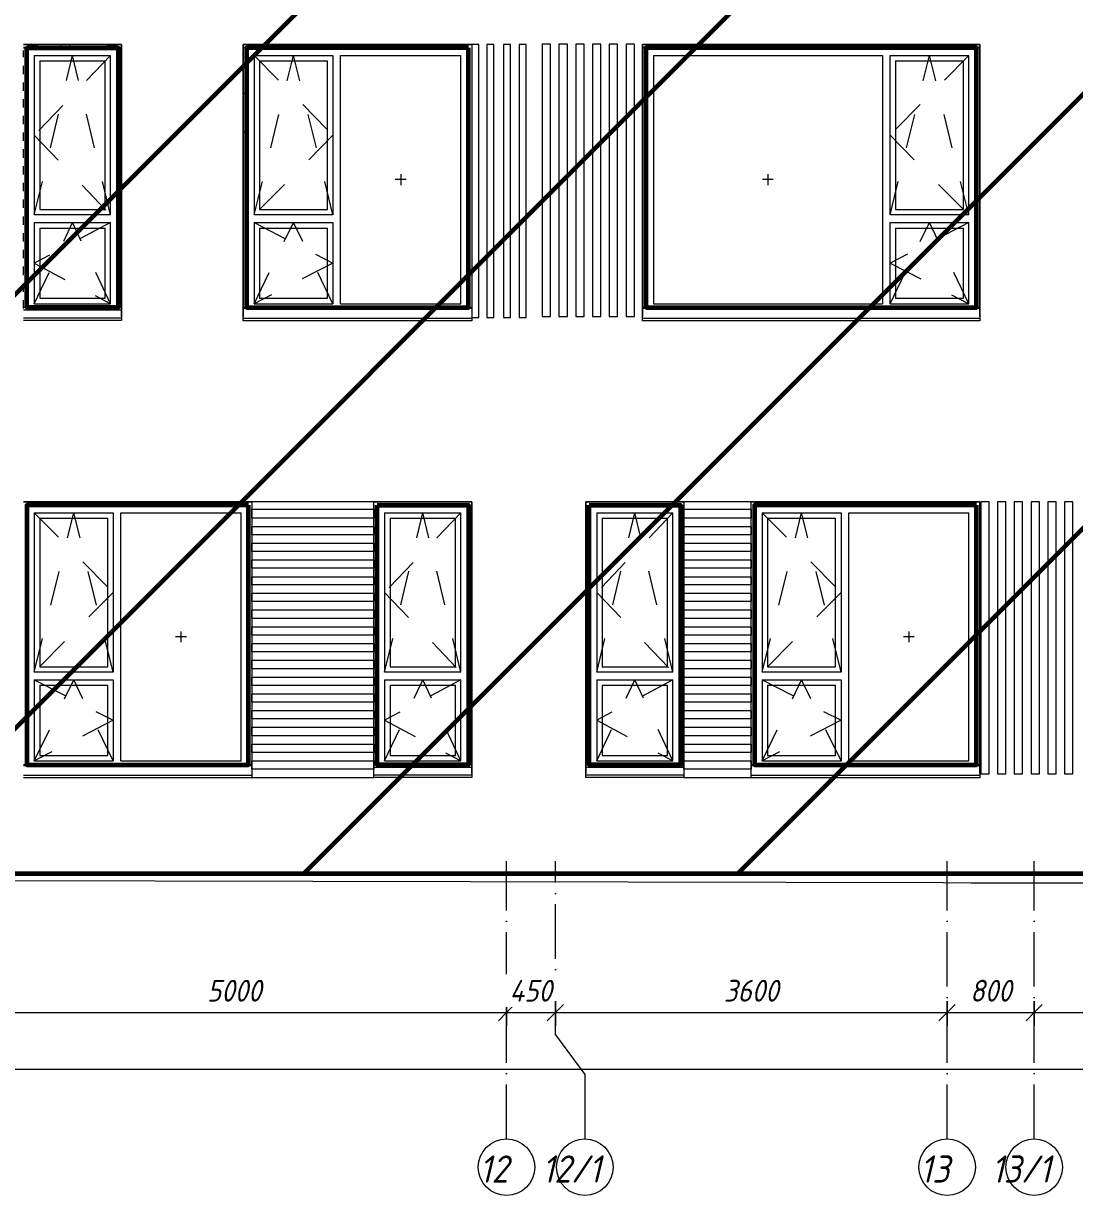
# Model space of a CAD drawing. Header units: millimetres. Extents: x 3914 to 443608, y -156176 to 78197.
# Drawn here: x 73064 to 82725, y -3074 to 7695 of the extents above; entities that cross this region are included whole.
import ezdxf

# ---------------------------------------------------------------- set-up
doc = ezdxf.new("R2010")
doc.units = ezdxf.units.MM
doc.linetypes.add('50_200_ШТРИХ_1Т_ш5_п1_п1_', pattern=[700, 500, -100, 0, -100])
doc.linetypes.add('Штрих', pattern=[635, 317.5, -317.5])
for name, color, linetype, lineweight in [('0) клиннинг', 90, 'Continuous', 60), ('1) Откосы', 102, 'Continuous', 60), ('A-ANNO-DIMS', 7, 'Continuous', 9), ('A-DETL-THIN', 7, 'Continuous', 9), ('A-GENM', 7, 'Continuous', 9), ('A-GLAZ-1', 7, 'Continuous', 5), ('A-GLAZ-2', 7, 'Штрих', 5), ('A-WALL', 7, 'Continuous', 5), ('I-WALL', 7, 'Continuous', 5), ('Оси', 7, 'Continuous', 9), ('Оси-1', 7, '50_200_ШТРИХ_1Т_ш5_п1_п1_', 9)]:
    doc.layers.add(name, color=color, linetype=linetype, lineweight=lineweight)
doc.styles.add('ISOCPEUR_I_2', font='isocpeui.ttf', dxfattribs={"width": 0.9, "height": 250})
doc.styles.add('ISOCPEUR_I_3', font='isocpeui.ttf', dxfattribs={"width": 0.9, "height": 200})

msp = doc.modelspace()

# ---------------------------------------------------------------- hatches: boundary and pattern name
at = {"layer": '0) клиннинг'}
h = msp.add_hatch(dxfattribs=at)
h.set_pattern_fill('ANSI31', color=256, scale=888)
h.paths.add_polyline_path([(164523.7, 13930), (38834, 13930), (38834, -116.1), (164523.7, -116.1)])

# ---------------------------------------------------------------- linework, layer by layer
msp.add_lwpolyline([(38834, -116.1), (164523.7, -116.1), (164523.7, 13930), (38834, 13930)], close=True, dxfattribs=at)
at = {"layer": '1) Откосы'}
for points in [[(73093.7, 7470), (73933.7, 7470), (73933.7, 5085), (73093.7, 5085)], [(77153.7, 7470), (75113.7, 7470), (75113.7, 5085), (77153.7, 5085)], [(78783.7, 5085), (81823.7, 5085), (81823.7, 7470), (78783.7, 7470)], [(75133.7, 3270), (73093.7, 3270), (73093.7, 885), (75133.7, 885)], [(76313.7, 3270), (77153.7, 3270), (77153.7, 885), (76313.7, 885)], [(78263.7, 3270), (79103.7, 3270), (79103.7, 885), (78263.7, 885)], [(81823.7, 3270), (79783.7, 3270), (79783.7, 885), (81823.7, 885)]]:
    msp.add_lwpolyline(points, close=True, dxfattribs=at)
at = {"layer": 'A-ANNO-DIMS'}
for p, q in [((77503.7, -1287), (77503.7, -1513.1)), ((77503.7, -1393.1), (77503.7, -1287)), ((77503.7, -1287), (77503.7, -1513.1)), ((77503.7, -1393.1), (77503.7, -1287)), ((77953.7, -1287), (77953.7, -1513.1)), ((77953.7, -1393.1), (77953.7, -1287)), ((81553.7, -1287), (81553.7, -1513.1)), ((81553.7, -1393.1), (81553.7, -1287)), ((81553.7, -1287), (81553.7, -1513.1)), ((81553.7, -1393.1), (81553.7, -1287)), ((82353.7, -1287), (82353.7, -1513.1)), ((82353.7, -1393.1), (82353.7, -1287)), ((82353.7, -1287), (82353.7, -1513.1)), ((82353.7, -1393.1), (82353.7, -1287)), ((72503.7, -1393.1), (77503.7, -1393.1)), ((77503.7, -1393.1), (77953.7, -1393.1)), ((81553.7, -1393.1), (82353.7, -1393.1)), ((82353.7, -1393.1), (86853.7, -1393.1)), ((39183.7, -1912.7), (164323.7, -1912.7))]:
    msp.add_line(p, q, dxfattribs=at)
at = {"layer": 'A-ANNO-DIMS', "lineweight": 20}
for p, q in [((77503.7, -1393.1), (77428.7, -1468.1)), ((77503.7, -1393.1), (77428.7, -1468.1)), ((77503.7, -1393.1), (77578.7, -1318.1)), ((77503.7, -1393.1), (77578.7, -1318.1)), ((77953.7, -1393.1), (77878.7, -1468.1)), ((77953.7, -1393.1), (78028.7, -1318.1)), ((81553.7, -1393.1), (81478.7, -1468.1)), ((81553.7, -1393.1), (81478.7, -1468.1)), ((81553.7, -1393.1), (81628.7, -1318.1)), ((81553.7, -1393.1), (81628.7, -1318.1)), ((82353.7, -1393.1), (82278.7, -1468.1)), ((82353.7, -1393.1), (82428.7, -1318.1)), ((82353.7, -1393.1), (82428.7, -1318.1))]:
    msp.add_line(p, q, dxfattribs=at)
at = {"layer": 'A-DETL-THIN'}
msp.add_line((115068.1, -265.1), (35943.7, -110.4), dxfattribs=at)
at = {"layer": 'A-GENM'}
for p, q in [((73078.5, 7475), (73063.7, 7475)), ((73063.7, 7470), (73079.7, 7470)), ((73129.7, 7500), (73078.5, 7475)), ((73079.7, 7470), (73130.8, 7495)), ((73130.8, 7495), (73199.7, 7495)), ((73199.7, 7495), (73199.7, 7500)), ((73827.7, 7500), (73827.7, 7495)), ((73827.7, 7495), (73896.5, 7495)), ((73896.5, 7495), (73947.7, 7470)), ((73948.8, 7475), (73897.7, 7500)), ((73947.7, 7470), (73963.7, 7470)), ((73963.7, 7475), (73948.8, 7475)), ((75098.5, 7475), (75083.7, 7475)), ((75083.7, 7470), (75099.7, 7470)), ((75149.7, 7500), (75098.5, 7475)), ((75099.7, 7470), (75150.8, 7495)), ((75150.8, 7495), (75219.7, 7495)), ((75219.7, 7495), (75219.7, 7500)), ((75993.7, 7470), (75993.7, 7500)), ((76033.7, 7470), (76033.7, 7500)), ((78768.5, 7475), (78753.7, 7475)), ((78753.7, 7470), (78769.7, 7470)), ((78819.7, 7500), (78768.5, 7475)), ((78769.7, 7470), (78820.8, 7495)), ((78820.8, 7495), (78889.7, 7495)), ((78889.7, 7495), (78889.7, 7500)), ((81197.7, 7470), (81197.7, 7500)), ((81272.7, 7470), (81272.7, 7500)), ((81717.7, 7500), (81717.7, 7495)), ((81717.7, 7495), (81786.5, 7495)), ((81786.5, 7495), (81837.7, 7470)), ((81838.8, 7475), (81787.7, 7500)), ((81837.7, 7470), (81853.7, 7470)), ((81853.7, 7475), (81838.8, 7475)), ((79127.7, 3270), (79133.7, 3270)), ((79127.7, 858.8), (79127.7, 3270))]:
    msp.add_line(p, q, dxfattribs=at)
at = {"layer": 'A-GLAZ-1'}
for p, q in [((73963.7, 7500), (73063.7, 7500)), ((73093.7, 5085), (73093.7, 7470)), ((73093.7, 7470), (73933.7, 7470)), ((73933.7, 7470), (73933.7, 5085)), ((73963.7, 5002.5), (73963.7, 7500)), ((75083.7, 7500), (75083.7, 5002.5)), ((77183.7, 7500), (75083.7, 7500)), ((75113.7, 5085), (75113.7, 7470)), ((75113.7, 7470), (77153.7, 7470)), ((75258.7, 7470), (75251.2, 7500)), ((75703.7, 7470), (75613.7, 7500)), ((77153.7, 7470), (77153.7, 5085)), ((78753.7, 7500), (78753.7, 5002.5)), ((81853.7, 7500), (78753.7, 7500)), ((78783.7, 5085), (78783.7, 7470)), ((78783.7, 7470), (78853.7, 7470)), ((78853.7, 7470), (80958.7, 7470)), ((80958.7, 7470), (81823.7, 7470)), ((81823.7, 7470), (81823.7, 5085)), ((81853.7, 5002.5), (81853.7, 7500)), ((73163.7, 7400), (73163.7, 5935)), ((73163.7, 7400), (73863.7, 7400)), ((73213.7, 7350), (73213.7, 5985)), ((73213.7, 7350), (73813.7, 7350)), ((73813.7, 5985), (73813.7, 7350)), ((73863.7, 5935), (73863.7, 7400)), ((75183.7, 7400), (75183.7, 5935)), ((75183.7, 7400), (75908.7, 7400)), ((75233.7, 7350), (75233.7, 5985)), ((75233.7, 7350), (75858.7, 7350)), ((75858.7, 5985), (75858.7, 7350)), ((75908.7, 7400), (75908.7, 5935)), ((75978.7, 5120), (75978.7, 7400)), ((75978.7, 7400), (77083.7, 7400)), ((77083.7, 5120), (77083.7, 7400)), ((78853.7, 7400), (78853.7, 5120)), ((78853.7, 7400), (80958.7, 7400)), ((80958.7, 7400), (80958.7, 5120)), ((81028.7, 5935), (81028.7, 7400)), ((81028.7, 7400), (81753.7, 7400)), ((81078.7, 7350), (81078.7, 5985)), ((81078.7, 7350), (81703.7, 7350)), ((81703.7, 5985), (81703.7, 7350)), ((81753.7, 5935), (81753.7, 7400)), ((76581.2, 6260), (76481.2, 6260)), ((76531.2, 6310), (76531.2, 6210)), ((79956.2, 6260), (79856.2, 6260)), ((79906.2, 6310), (79906.2, 6210)), ((73863.7, 5935), (73163.7, 5935)), ((73213.7, 5985), (73813.7, 5985)), ((75908.7, 5935), (75183.7, 5935)), ((75233.7, 5985), (75858.7, 5985)), ((81753.7, 5935), (81028.7, 5935)), ((81078.7, 5985), (81703.7, 5985)), ((73163.7, 5865), (73163.7, 5120)), ((73163.7, 5865), (73863.7, 5865)), ((73213.7, 5815), (73213.7, 5170)), ((73213.7, 5815), (73813.7, 5815)), ((73813.7, 5170), (73813.7, 5815)), ((73863.7, 5120), (73863.7, 5865)), ((75183.7, 5865), (75183.7, 5120)), ((75183.7, 5865), (75908.7, 5865)), ((75233.7, 5815), (75233.7, 5170)), ((75233.7, 5815), (75858.7, 5815)), ((75858.7, 5170), (75858.7, 5815)), ((75908.7, 5865), (75908.7, 5120)), ((81028.7, 5120), (81028.7, 5865)), ((81028.7, 5865), (81753.7, 5865)), ((81078.7, 5815), (81078.7, 5170)), ((81078.7, 5815), (81703.7, 5815)), ((81703.7, 5170), (81703.7, 5815)), ((81753.7, 5120), (81753.7, 5865)), ((73213.7, 5170), (73813.7, 5170)), ((75233.7, 5170), (75858.7, 5170)), ((81078.7, 5170), (81703.7, 5170)), ((73963.7, 5085), (73063.7, 5085)), ((73163.7, 5120), (73863.7, 5120)), ((77183.7, 5085), (75083.7, 5085)), ((77183.7, 5075), (75083.7, 5075)), ((75183.7, 5120), (75908.7, 5120)), ((75978.7, 5120), (77083.7, 5120)), ((81853.7, 5085), (78753.7, 5085)), ((81853.7, 5075), (78753.7, 5075)), ((78853.7, 5120), (80958.7, 5120)), ((81028.7, 5120), (81753.7, 5120)), ((73963.7, 5060), (73063.7, 5060)), ((73063.7, 4991), (73963.7, 4991)), ((73963.7, 4966), (73063.7, 4966)), ((73963.7, 5002.5), (73963.7, 4991)), ((73963.7, 4991), (73963.7, 4966)), ((75083.7, 4988), (75083.7, 5002.5)), ((75083.7, 4963), (75083.7, 4988)), ((75083.7, 4988), (77183.7, 4988)), ((77183.7, 4963), (75083.7, 4963)), ((77183.7, 4993.8), (77183.7, 4988)), ((77183.7, 4988), (77183.7, 4963)), ((78753.7, 4988), (78753.7, 5002.5)), ((78753.7, 4963), (78753.7, 4988)), ((78753.7, 4988), (81853.7, 4988)), ((81853.7, 4963), (78753.7, 4963)), ((81853.7, 5002.5), (81853.7, 4988)), ((81853.7, 4988), (81853.7, 4963)), ((75163.7, 3300), (73063.7, 3300)), ((73093.7, 885), (73093.7, 3270)), ((73093.7, 3270), (75133.7, 3270)), ((75133.7, 3270), (75133.7, 885)), ((75163.7, 3151.1), (75163.7, 3231)), ((77183.7, 3300), (76283.7, 3300)), ((76283.7, 3231), (76283.7, 3151.1)), ((76313.7, 885), (76313.7, 3270)), ((76313.7, 3270), (77153.7, 3270)), ((77153.7, 3270), (77153.7, 885)), ((77183.7, 802.5), (77183.7, 3300)), ((78233.7, 3300), (78233.7, 802.5)), ((79133.7, 3300), (78233.7, 3300)), ((78263.7, 885), (78263.7, 3270)), ((78263.7, 3270), (79103.7, 3270)), ((79103.7, 3270), (79103.7, 885)), ((79133.7, 3151.1), (79133.7, 3231)), ((81853.7, 3300), (79753.7, 3300)), ((79753.7, 3231), (79753.7, 3151.1)), ((79783.7, 885), (79783.7, 3270)), ((79783.7, 3270), (81823.7, 3270)), ((81823.7, 3270), (81823.7, 885)), ((81853.7, 802.5), (81853.7, 3300)), ((73163.7, 3200), (73163.7, 1735)), ((73163.7, 3200), (73888.7, 3200)), ((73213.7, 3150), (73213.7, 1785)), ((73213.7, 3150), (73838.7, 3150)), ((73838.7, 1785), (73838.7, 3150)), ((73888.7, 3200), (73888.7, 1735)), ((73958.7, 920), (73958.7, 3200)), ((73958.7, 3200), (75063.7, 3200)), ((75063.7, 920), (75063.7, 3200)), ((76383.7, 3200), (76383.7, 1735)), ((76383.7, 3200), (77083.7, 3200)), ((76433.7, 3150), (76433.7, 1785)), ((76433.7, 3150), (77033.7, 3150)), ((77033.7, 1785), (77033.7, 3150)), ((77083.7, 1735), (77083.7, 3200)), ((78333.7, 3200), (78333.7, 1735)), ((78333.7, 3200), (79033.7, 3200)), ((78383.7, 3150), (78383.7, 1785)), ((78383.7, 3150), (78983.7, 3150)), ((78983.7, 1785), (78983.7, 3150)), ((79033.7, 1735), (79033.7, 3200)), ((79853.7, 3200), (79853.7, 1735)), ((79853.7, 3200), (80578.7, 3200)), ((79903.7, 3150), (79903.7, 1785)), ((79903.7, 3150), (80528.7, 3150)), ((80528.7, 1785), (80528.7, 3150)), ((80578.7, 3200), (80578.7, 1735)), ((80648.7, 920), (80648.7, 3200)), ((80648.7, 3200), (81753.7, 3200)), ((81753.7, 920), (81753.7, 3200)), ((75163.7, 2997.1), (75163.7, 3074.1)), ((76283.7, 3074.1), (76283.7, 2997.1)), ((79133.7, 2997.1), (79133.7, 3074.1)), ((79753.7, 3074.1), (79753.7, 2997.1)), ((75163.7, 2843.1), (75163.7, 2920.1)), ((76283.7, 2920.1), (76283.7, 2843.1)), ((79133.7, 2843.1), (79133.7, 2920.1)), ((79753.7, 2920.1), (79753.7, 2843.1)), ((75163.7, 2689.1), (75163.7, 2766.1)), ((76283.7, 2766.1), (76283.7, 2689.1)), ((79133.7, 2689.1), (79133.7, 2766.1)), ((79753.7, 2766.1), (79753.7, 2689.1)), ((75163.7, 2537.1), (75163.7, 2612.1)), ((76283.7, 2612.1), (76283.7, 2537.1)), ((79133.7, 2537.1), (79133.7, 2612.1)), ((79753.7, 2612.1), (79753.7, 2537.1)), ((75163.7, 2383.1), (75163.7, 2460.1)), ((76283.7, 2460.1), (76283.7, 2383.1)), ((79133.7, 2383.1), (79133.7, 2460.1)), ((79753.7, 2460.1), (79753.7, 2383.1)), ((75163.7, 2228.5), (75163.7, 2306.1)), ((76283.7, 2306.1), (76283.7, 2228.5)), ((79133.7, 2228.5), (79133.7, 2306.1)), ((79753.7, 2306.1), (79753.7, 2228.5)), ((74561.2, 2060), (74461.2, 2060)), ((74511.2, 2110), (74511.2, 2010)), ((75163.7, 2075.1), (75163.7, 2151.5)), ((76283.7, 2151.5), (76283.7, 2075.1)), ((79133.7, 2075.1), (79133.7, 2151.5)), ((79753.7, 2151.5), (79753.7, 2075.1)), ((81251.2, 2060), (81151.2, 2060)), ((81201.2, 2110), (81201.2, 2010)), ((75163.7, 1920.9), (75163.7, 1998.1)), ((76283.7, 1998.1), (76283.7, 1920.9)), ((79133.7, 1920.9), (79133.7, 1998.1)), ((79753.7, 1998.1), (79753.7, 1920.9)), ((75163.7, 1766.9), (75163.7, 1843.9)), ((76283.7, 1843.9), (76283.7, 1766.9)), ((79133.7, 1766.9), (79133.7, 1843.9)), ((79753.7, 1843.9), (79753.7, 1766.9)), ((73888.7, 1735), (73163.7, 1735)), ((73213.7, 1785), (73838.7, 1785)), ((77083.7, 1735), (76383.7, 1735)), ((76433.7, 1785), (77033.7, 1785)), ((79033.7, 1735), (78333.7, 1735)), ((78383.7, 1785), (78983.7, 1785)), ((80578.7, 1735), (79853.7, 1735)), ((79903.7, 1785), (80528.7, 1785)), ((73163.7, 1665), (73163.7, 920)), ((73163.7, 1665), (73888.7, 1665)), ((73888.7, 1665), (73888.7, 920)), ((75163.7, 1612.8), (75163.7, 1689.9)), ((76283.7, 1689.9), (76283.7, 1612.8)), ((76383.7, 1665), (76383.7, 920)), ((76383.7, 1665), (77083.7, 1665)), ((77083.7, 920), (77083.7, 1665)), ((78333.7, 1665), (78333.7, 920)), ((78333.7, 1665), (79033.7, 1665)), ((79033.7, 920), (79033.7, 1665)), ((79133.7, 1612.8), (79133.7, 1689.9)), ((79753.7, 1689.9), (79753.7, 1612.8)), ((79853.7, 1665), (79853.7, 920)), ((79853.7, 1665), (80578.7, 1665)), ((80578.7, 1665), (80578.7, 920)), ((73213.7, 1615), (73213.7, 970)), ((73213.7, 1615), (73838.7, 1615)), ((73838.7, 970), (73838.7, 1615)), ((75163.7, 1459), (75163.7, 1535.8)), ((76283.7, 1535.8), (76283.7, 1459)), ((76433.7, 1615), (76433.7, 970)), ((76433.7, 1615), (77033.7, 1615)), ((77033.7, 970), (77033.7, 1615)), ((78383.7, 1615), (78383.7, 970)), ((78383.7, 1615), (78983.7, 1615)), ((78983.7, 970), (78983.7, 1615)), ((79133.7, 1459), (79133.7, 1535.8)), ((79753.7, 1535.8), (79753.7, 1459)), ((79903.7, 1615), (79903.7, 970)), ((79903.7, 1615), (80528.7, 1615)), ((80528.7, 970), (80528.7, 1615)), ((75163.7, 1305.5), (75163.7, 1382)), ((76283.7, 1382), (76283.7, 1305.5)), ((79133.7, 1305.5), (79133.7, 1382)), ((79753.7, 1382), (79753.7, 1305.5)), ((75163.7, 1151), (75163.7, 1228.5)), ((76283.7, 1228.5), (76283.7, 1151)), ((79133.7, 1151), (79133.7, 1228.5)), ((79753.7, 1228.5), (79753.7, 1151)), ((73213.7, 970), (73838.7, 970)), ((75163.7, 997.1), (75163.7, 1074)), ((76283.7, 1074), (76283.7, 997.1)), ((76433.7, 970), (77033.7, 970)), ((78383.7, 970), (78983.7, 970)), ((79133.7, 997.1), (79133.7, 1074)), ((79753.7, 1074), (79753.7, 997.1)), ((79903.7, 970), (80528.7, 970)), ((75163.7, 885), (73063.7, 885)), ((75163.7, 875), (73063.7, 875)), ((73163.7, 920), (73888.7, 920)), ((73958.7, 920), (75063.7, 920)), ((75163.7, 844.4), (75163.7, 920.1)), ((76283.7, 920.1), (76283.7, 844.4)), ((77183.7, 885), (76283.7, 885)), ((76383.7, 920), (77083.7, 920)), ((79127.7, 885), (78233.7, 885)), ((78333.7, 920), (79033.7, 920)), ((79133.7, 844.4), (79133.7, 920.1)), ((79753.7, 920.1), (79753.7, 844.4)), ((81853.7, 885), (79753.7, 885)), ((81853.7, 875), (79753.7, 875)), ((79853.7, 920), (80578.7, 920)), ((80648.7, 920), (81753.7, 920)), ((73063.7, 788), (75163.7, 788)), ((75163.7, 763), (73063.7, 763)), ((75163.7, 793.8), (75163.7, 788)), ((75163.7, 788), (75163.7, 763)), ((77183.7, 860), (76283.7, 860)), ((76283.7, 791), (76283.7, 795.6)), ((76283.7, 766), (76283.7, 791)), ((76283.7, 791), (77183.7, 791)), ((77183.7, 766), (76283.7, 766)), ((77183.7, 802.5), (77183.7, 791)), ((77183.7, 791), (77183.7, 766)), ((79127.7, 860), (78233.7, 860)), ((78233.7, 791), (78233.7, 802.5)), ((78233.7, 766), (78233.7, 791)), ((78233.7, 791), (79133.7, 791)), ((79133.7, 766), (78233.7, 766)), ((79133.7, 795.6), (79133.7, 791)), ((79133.7, 791), (79133.7, 766)), ((79753.7, 788), (79753.7, 793.8)), ((79753.7, 763), (79753.7, 788)), ((79753.7, 788), (81853.7, 788)), ((81853.7, 763), (79753.7, 763)), ((81853.7, 802.5), (81853.7, 788)), ((81853.7, 788), (81853.7, 763))]:
    msp.add_line(p, q, dxfattribs=at)
at = {"layer": 'A-GLAZ-2'}
for p, q in [((73163.7, 5935), (73513.7, 7400)), ((73863.7, 7400), (73163.7, 6667.5)), ((73863.7, 5935), (73513.7, 7400)), ((75183.7, 5935), (75546.2, 7400)), ((75183.7, 7400), (75908.7, 6667.5)), ((75908.7, 5935), (75546.2, 7400)), ((81028.7, 5935), (81391.2, 7400)), ((81753.7, 7400), (81028.7, 6667.5)), ((81753.7, 5935), (81391.2, 7400)), ((73163.7, 6667.5), (73863.7, 5935)), ((75908.7, 6667.5), (75183.7, 5935)), ((81028.7, 6667.5), (81753.7, 5935)), ((73163.7, 5120), (73513.7, 5865)), ((73863.7, 5865), (73163.7, 5492.5)), ((73863.7, 5120), (73513.7, 5865)), ((75183.7, 5120), (75546.2, 5865)), ((75183.7, 5865), (75908.7, 5492.5)), ((75908.7, 5120), (75546.2, 5865)), ((81028.7, 5120), (81391.2, 5865)), ((81753.7, 5865), (81028.7, 5492.5)), ((81753.7, 5120), (81391.2, 5865)), ((73163.7, 5492.5), (73863.7, 5120)), ((75908.7, 5492.5), (75183.7, 5120)), ((81028.7, 5492.5), (81753.7, 5120)), ((73163.7, 1735), (73526.2, 3200)), ((73163.7, 3200), (73888.7, 2467.5)), ((73888.7, 1735), (73526.2, 3200)), ((76383.7, 1735), (76733.7, 3200)), ((77083.7, 3200), (76383.7, 2467.5)), ((77083.7, 1735), (76733.7, 3200)), ((78333.7, 1735), (78683.7, 3200)), ((79033.7, 3200), (78333.7, 2467.5)), ((79033.7, 1735), (78683.7, 3200)), ((79853.7, 1735), (80216.2, 3200)), ((79853.7, 3200), (80578.7, 2467.5)), ((80578.7, 1735), (80216.2, 3200)), ((73888.7, 2467.5), (73163.7, 1735)), ((76383.7, 2467.5), (77083.7, 1735)), ((78333.7, 2467.5), (79033.7, 1735)), ((80578.7, 2467.5), (79853.7, 1735)), ((73163.7, 920), (73526.2, 1665)), ((73163.7, 1665), (73888.7, 1292.5)), ((73888.7, 920), (73526.2, 1665)), ((76383.7, 920), (76733.7, 1665)), ((77083.7, 1665), (76383.7, 1292.5)), ((77083.7, 920), (76733.7, 1665)), ((78333.7, 920), (78683.7, 1665)), ((79033.7, 1665), (78333.7, 1292.5)), ((79033.7, 920), (78683.7, 1665)), ((79853.7, 920), (80216.2, 1665)), ((79853.7, 1665), (80578.7, 1292.5)), ((80578.7, 920), (80216.2, 1665)), ((73888.7, 1292.5), (73163.7, 920)), ((76383.7, 1292.5), (77083.7, 920)), ((78333.7, 1292.5), (79033.7, 920)), ((80578.7, 1292.5), (79853.7, 920))]:
    msp.add_line(p, q, dxfattribs=at)
at = {"layer": 'A-WALL'}
for p, q in [((73063.7, 7500), (73963.7, 7500)), ((73063.7, 7383.6), (73063.7, 7445)), ((73963.7, 7500), (73963.7, 5002.5)), ((75083.7, 5002.5), (75083.7, 7500)), ((75083.7, 7500), (77183.7, 7500)), ((78753.7, 7500), (81853.7, 7500)), ((78753.7, 5002.5), (78753.7, 7500)), ((81853.7, 7500), (81853.7, 5002.5)), ((73063.7, 7229.6), (73063.7, 7306.6)), ((73063.7, 7075.6), (73063.7, 7152.6)), ((73063.7, 6921.6), (73063.7, 6998.6)), ((73063.7, 6769.6), (73063.7, 6844.6)), ((73063.7, 6615.6), (73063.7, 6692.6)), ((73063.7, 6461), (73063.7, 6538.6)), ((73063.7, 6307.6), (73063.7, 6384)), ((73063.7, 6153.4), (73063.7, 6230.6)), ((73063.7, 5999.4), (73063.7, 6076.4)), ((73063.7, 5845.3), (73063.7, 5922.4)), ((73063.7, 5691.5), (73063.7, 5768.3)), ((73063.7, 5538), (73063.7, 5614.5)), ((73063.7, 5383.5), (73063.7, 5461)), ((73063.7, 5229.6), (73063.7, 5306.5)), ((73063.7, 5076.9), (73063.7, 5152.6)), ((73063.7, 3300), (75163.7, 3300)), ((75163.7, 3231), (75163.7, 3151.1)), ((76283.7, 3300), (77183.7, 3300)), ((76283.7, 3151.1), (76283.7, 3231)), ((77183.7, 3300), (77183.7, 802.5)), ((78233.7, 802.5), (78233.7, 3300)), ((78233.7, 3300), (79133.7, 3300)), ((79133.7, 3231), (79133.7, 3151.1)), ((79753.7, 3300), (81853.7, 3300)), ((79753.7, 3151.1), (79753.7, 3231)), ((81853.7, 3300), (81853.7, 802.5)), ((75163.7, 3074.1), (75163.7, 2997.1)), ((76283.7, 2997.1), (76283.7, 3074.1)), ((79133.7, 3074.1), (79133.7, 2997.1)), ((79753.7, 2997.1), (79753.7, 3074.1)), ((75163.7, 2920.1), (75163.7, 2843.1)), ((76283.7, 2843.1), (76283.7, 2920.1)), ((79133.7, 2920.1), (79133.7, 2843.1)), ((79753.7, 2843.1), (79753.7, 2920.1)), ((75163.7, 2766.1), (75163.7, 2689.1)), ((76283.7, 2689.1), (76283.7, 2766.1)), ((79133.7, 2766.1), (79133.7, 2689.1)), ((79753.7, 2689.1), (79753.7, 2766.1)), ((75163.7, 2612.1), (75163.7, 2537.1)), ((76283.7, 2537.1), (76283.7, 2612.1)), ((79133.7, 2612.1), (79133.7, 2537.1)), ((79753.7, 2537.1), (79753.7, 2612.1)), ((75163.7, 2460.1), (75163.7, 2383.1)), ((76283.7, 2383.1), (76283.7, 2460.1)), ((79133.7, 2460.1), (79133.7, 2383.1)), ((79753.7, 2383.1), (79753.7, 2460.1)), ((75163.7, 2306.1), (75163.7, 2228.5)), ((76283.7, 2228.5), (76283.7, 2306.1)), ((79133.7, 2306.1), (79133.7, 2228.5)), ((79753.7, 2228.5), (79753.7, 2306.1)), ((75163.7, 2151.5), (75163.7, 2075.1)), ((76283.7, 2075.1), (76283.7, 2151.5)), ((79133.7, 2151.5), (79133.7, 2075.1)), ((79753.7, 2075.1), (79753.7, 2151.5)), ((75163.7, 1998.1), (75163.7, 1920.9)), ((76283.7, 1920.9), (76283.7, 1998.1)), ((79133.7, 1998.1), (79133.7, 1920.9)), ((79753.7, 1920.9), (79753.7, 1998.1)), ((75163.7, 1843.9), (75163.7, 1766.9)), ((76283.7, 1766.9), (76283.7, 1843.9)), ((79133.7, 1843.9), (79133.7, 1766.9)), ((79753.7, 1766.9), (79753.7, 1843.9)), ((75163.7, 1689.9), (75163.7, 1612.8)), ((76283.7, 1612.8), (76283.7, 1689.9)), ((79133.7, 1689.9), (79133.7, 1612.8)), ((79753.7, 1612.8), (79753.7, 1689.9)), ((75163.7, 1535.8), (75163.7, 1459)), ((76283.7, 1459), (76283.7, 1535.8)), ((79133.7, 1535.8), (79133.7, 1459)), ((79753.7, 1459), (79753.7, 1535.8)), ((75163.7, 1382), (75163.7, 1305.5)), ((76283.7, 1305.5), (76283.7, 1382)), ((79133.7, 1382), (79133.7, 1305.5)), ((79753.7, 1305.5), (79753.7, 1382)), ((75163.7, 1228.5), (75163.7, 1151)), ((76283.7, 1151), (76283.7, 1228.5)), ((79133.7, 1228.5), (79133.7, 1151)), ((79753.7, 1151), (79753.7, 1228.5)), ((75163.7, 1074), (75163.7, 997.1)), ((76283.7, 997.1), (76283.7, 1074)), ((79133.7, 1074), (79133.7, 997.1)), ((79753.7, 997.1), (79753.7, 1074)), ((75163.7, 920.1), (75163.7, 844.4)), ((76283.7, 844.4), (76283.7, 920.1)), ((79133.7, 920.1), (79133.7, 844.4)), ((79753.7, 844.4), (79753.7, 920.1)), ((81775.6, -200), (111588.7, -200))]:
    msp.add_line(p, q, dxfattribs=at)
at = {"layer": 'I-WALL'}
for p, q in [((73403.7, 7500), (73403.7, 7470)), ((73488.7, 7470), (73488.7, 7500)), ((75363.7, 7500), (75363.7, 7470)), ((75538.7, 7470), (75538.7, 7500)), ((75788.7, 7500), (75788.7, 7470)), ((75903.7, 7470), (75903.7, 7500)), ((76403.7, 7470), (76403.7, 7500)), ((77248.7, 7500), (77183.7, 7500)), ((77183.7, 7500), (77183.7, 4993.5)), ((77248.7, 4993.5), (77248.7, 7500)), ((77387.7, 7500), (77322.7, 7500)), ((77322.7, 7500), (77322.7, 4993.5)), ((77387.7, 4993.5), (77387.7, 7500)), ((77541.7, 7500), (77476.7, 7500)), ((77476.7, 7500), (77476.7, 4993.5)), ((77541.7, 4993.5), (77541.7, 7500)), ((77683.7, 7500), (77618.7, 7500)), ((77618.7, 7500), (77618.7, 4993.5)), ((77683.7, 4993.5), (77683.7, 7500)), ((77909.2, 7502.9), (77832.2, 7502.9)), ((77832.2, 7502.9), (77832.2, 5001.8)), ((77909.2, 5001.8), (77909.2, 7502.9)), ((78063.2, 7502.9), (77986.2, 7502.9)), ((77986.2, 7502.9), (77986.2, 5001.8)), ((78063.2, 5001.8), (78063.2, 7502.9)), ((78217.2, 7502.9), (78140.2, 7502.9)), ((78140.2, 7502.9), (78140.2, 5001.8)), ((78217.2, 5001.8), (78217.2, 7502.9)), ((78371.2, 7502.9), (78294.2, 7502.9)), ((78294.2, 7502.9), (78294.2, 5001.8)), ((78371.2, 5001.8), (78371.2, 7502.9)), ((78525.2, 7502.9), (78448.2, 7502.9)), ((78448.2, 7502.9), (78448.2, 5001.8)), ((78525.2, 5001.8), (78525.2, 7502.9)), ((78679.2, 7502.9), (78602.2, 7502.9)), ((78602.2, 7502.9), (78602.2, 5001.8)), ((78679.2, 5001.8), (78679.2, 7502.9)), ((73963.7, 7170), (73933.7, 7170)), ((75113.7, 7050), (75083.7, 7050)), ((73933.7, 6700), (73963.7, 6700)), ((75083.7, 6700), (75113.7, 6700)), ((77183.7, 4993.5), (77248.7, 4993.5)), ((77322.7, 4993.5), (77387.7, 4993.5)), ((77476.7, 4993.5), (77541.7, 4993.5)), ((77618.7, 4993.5), (77683.7, 4993.5)), ((77832.2, 5001.8), (77909.2, 5001.8)), ((77986.2, 5001.8), (78063.2, 5001.8)), ((78140.2, 5001.8), (78217.2, 5001.8)), ((78294.2, 5001.8), (78371.2, 5001.8)), ((78448.2, 5001.8), (78525.2, 5001.8)), ((78602.2, 5001.8), (78679.2, 5001.8)), ((76283.7, 3300), (75163.7, 3300)), ((75163.7, 3300), (75163.7, 3231)), ((75163.7, 3231), (76283.7, 3231)), ((76283.7, 3231), (76283.7, 3300)), ((79753.7, 3300), (79133.7, 3300)), ((79133.7, 3300), (79133.7, 3231)), ((79133.7, 3231), (79753.7, 3231)), ((79753.7, 3231), (79753.7, 3300)), ((81939.7, 3301), (81862.7, 3301)), ((81862.7, 3301), (81862.7, 800)), ((81939.7, 800), (81939.7, 3301)), ((82093.7, 3301), (82016.7, 3301)), ((82016.7, 3301), (82016.7, 800)), ((82093.7, 800), (82093.7, 3301)), ((82247.7, 3301), (82170.7, 3301)), ((82170.7, 3301), (82170.7, 800)), ((82247.7, 800), (82247.7, 3301)), ((82401.7, 3301), (82324.7, 3301)), ((82324.7, 3301), (82324.7, 800)), ((82401.7, 800), (82401.7, 3301)), ((82555.7, 3301), (82478.7, 3301)), ((82478.7, 3301), (82478.7, 800)), ((82555.7, 800), (82555.7, 3301)), ((82709.7, 3301), (82632.7, 3301)), ((82632.7, 3301), (82632.7, 800)), ((82709.7, 800), (82709.7, 3301)), ((76283.7, 3151.1), (75163.7, 3151.1)), ((75163.7, 3151.1), (75163.7, 3074.1)), ((76283.7, 3074.1), (76283.7, 3151.1)), ((79753.7, 3151.1), (79133.7, 3151.1)), ((79133.7, 3151.1), (79133.7, 3074.1)), ((79753.7, 3074.1), (79753.7, 3151.1)), ((75163.7, 3074.1), (76283.7, 3074.1)), ((79133.7, 3074.1), (79753.7, 3074.1)), ((76283.7, 2997.1), (75163.7, 2997.1)), ((75163.7, 2997.1), (75163.7, 2920.1)), ((75163.7, 2920.1), (76283.7, 2920.1)), ((76283.7, 2920.1), (76283.7, 2997.1)), ((79753.7, 2997.1), (79133.7, 2997.1)), ((79133.7, 2997.1), (79133.7, 2920.1)), ((79133.7, 2920.1), (79753.7, 2920.1)), ((79753.7, 2920.1), (79753.7, 2997.1)), ((76283.7, 2843.1), (75163.7, 2843.1)), ((75163.7, 2843.1), (75163.7, 2766.1)), ((76283.7, 2766.1), (76283.7, 2843.1)), ((79753.7, 2843.1), (79133.7, 2843.1)), ((79133.7, 2843.1), (79133.7, 2766.1)), ((79753.7, 2766.1), (79753.7, 2843.1)), ((75163.7, 2766.1), (76283.7, 2766.1)), ((79133.7, 2766.1), (79753.7, 2766.1)), ((76283.7, 2689.1), (75163.7, 2689.1)), ((75163.7, 2689.1), (75163.7, 2612.1)), ((75163.7, 2612.1), (76283.7, 2612.1)), ((76283.7, 2612.1), (76283.7, 2689.1)), ((79753.7, 2689.1), (79133.7, 2689.1)), ((79133.7, 2689.1), (79133.7, 2612.1)), ((79133.7, 2612.1), (79753.7, 2612.1)), ((79753.7, 2612.1), (79753.7, 2689.1)), ((76283.7, 2537.1), (75163.7, 2537.1)), ((75163.7, 2537.1), (75163.7, 2460.1)), ((76283.7, 2460.1), (76283.7, 2537.1)), ((79753.7, 2537.1), (79133.7, 2537.1)), ((79133.7, 2537.1), (79133.7, 2460.1)), ((79753.7, 2460.1), (79753.7, 2537.1)), ((75163.7, 2460.1), (76283.7, 2460.1)), ((76283.7, 2383.1), (75163.7, 2383.1)), ((75163.7, 2383.1), (75163.7, 2306.1)), ((76283.7, 2306.1), (76283.7, 2383.1)), ((79133.7, 2460.1), (79753.7, 2460.1)), ((79753.7, 2383.1), (79133.7, 2383.1)), ((79133.7, 2383.1), (79133.7, 2306.1)), ((79753.7, 2306.1), (79753.7, 2383.1)), ((75163.7, 2306.1), (76283.7, 2306.1)), ((79133.7, 2306.1), (79753.7, 2306.1)), ((76283.7, 2228.5), (75163.7, 2228.5)), ((75163.7, 2228.5), (75163.7, 2151.5)), ((76283.7, 2151.5), (76283.7, 2228.5)), ((79753.7, 2228.5), (79133.7, 2228.5)), ((79133.7, 2228.5), (79133.7, 2151.5)), ((79753.7, 2151.5), (79753.7, 2228.5)), ((75163.7, 2151.5), (76283.7, 2151.5)), ((76283.7, 2075.1), (75163.7, 2075.1)), ((75163.7, 2075.1), (75163.7, 1998.1)), ((76283.7, 1998.1), (76283.7, 2075.1)), ((79133.7, 2151.5), (79753.7, 2151.5)), ((79753.7, 2075.1), (79133.7, 2075.1)), ((79133.7, 2075.1), (79133.7, 1998.1)), ((79753.7, 1998.1), (79753.7, 2075.1)), ((75163.7, 1998.1), (76283.7, 1998.1)), ((79133.7, 1998.1), (79753.7, 1998.1)), ((76283.7, 1920.9), (75163.7, 1920.9)), ((75163.7, 1920.9), (75163.7, 1843.9)), ((75163.7, 1843.9), (76283.7, 1843.9)), ((76283.7, 1843.9), (76283.7, 1920.9)), ((79753.7, 1920.9), (79133.7, 1920.9)), ((79133.7, 1920.9), (79133.7, 1843.9)), ((79133.7, 1843.9), (79753.7, 1843.9)), ((79753.7, 1843.9), (79753.7, 1920.9)), ((76283.7, 1766.9), (75163.7, 1766.9)), ((75163.7, 1766.9), (75163.7, 1689.9)), ((76283.7, 1689.9), (76283.7, 1766.9)), ((79753.7, 1766.9), (79133.7, 1766.9)), ((79133.7, 1766.9), (79133.7, 1689.9)), ((79753.7, 1689.9), (79753.7, 1766.9)), ((75163.7, 1689.9), (76283.7, 1689.9)), ((79133.7, 1689.9), (79753.7, 1689.9)), ((76283.7, 1612.8), (75163.7, 1612.8)), ((75163.7, 1612.8), (75163.7, 1535.8)), ((75163.7, 1535.8), (76283.7, 1535.8)), ((76283.7, 1535.8), (76283.7, 1612.8)), ((79753.7, 1612.8), (79133.7, 1612.8)), ((79133.7, 1612.8), (79133.7, 1535.8)), ((79133.7, 1535.8), (79753.7, 1535.8)), ((79753.7, 1535.8), (79753.7, 1612.8)), ((76283.7, 1459), (75163.7, 1459)), ((75163.7, 1459), (75163.7, 1382)), ((76283.7, 1382), (76283.7, 1459)), ((79753.7, 1459), (79133.7, 1459)), ((79133.7, 1459), (79133.7, 1382)), ((79753.7, 1382), (79753.7, 1459)), ((75163.7, 1382), (76283.7, 1382)), ((76283.7, 1305.5), (75163.7, 1305.5)), ((75163.7, 1305.5), (75163.7, 1228.5)), ((76283.7, 1228.5), (76283.7, 1305.5)), ((79133.7, 1382), (79753.7, 1382)), ((79753.7, 1305.5), (79133.7, 1305.5)), ((79133.7, 1305.5), (79133.7, 1228.5)), ((79753.7, 1228.5), (79753.7, 1305.5)), ((75163.7, 1228.5), (76283.7, 1228.5)), ((79133.7, 1228.5), (79753.7, 1228.5)), ((76283.7, 1151), (75163.7, 1151)), ((75163.7, 1151), (75163.7, 1074)), ((76283.7, 1074), (76283.7, 1151)), ((79753.7, 1151), (79133.7, 1151)), ((79133.7, 1151), (79133.7, 1074)), ((79753.7, 1074), (79753.7, 1151)), ((75163.7, 1074), (76283.7, 1074)), ((76283.7, 997.1), (75163.7, 997.1)), ((75163.7, 997.1), (75163.7, 920.1)), ((76283.7, 920.1), (76283.7, 997.1)), ((79133.7, 1074), (79753.7, 1074)), ((79753.7, 997.1), (79133.7, 997.1)), ((79133.7, 997.1), (79133.7, 920.1)), ((79753.7, 920.1), (79753.7, 997.1)), ((75163.7, 920.1), (76283.7, 920.1)), ((79133.7, 920.1), (79753.7, 920.1)), ((76283.7, 844.4), (75163.7, 844.4)), ((75163.7, 844.4), (75163.7, 793.8)), ((75163.7, 767.4), (76283.7, 767.4)), ((76283.7, 795.6), (76283.7, 844.4)), ((79753.7, 844.4), (79133.7, 844.4)), ((79133.7, 844.4), (79133.7, 795.6)), ((79133.7, 767.4), (79753.7, 767.4)), ((79753.7, 793.8), (79753.7, 844.4)), ((81862.7, 800), (81939.7, 800)), ((82016.7, 800), (82093.7, 800)), ((82170.7, 800), (82247.7, 800)), ((82324.7, 800), (82401.7, 800)), ((82478.7, 800), (82555.7, 800)), ((82632.7, 800), (82709.7, 800))]:
    msp.add_line(p, q, dxfattribs=at)
at = {"layer": 'Оси'}
for p, q in [((77953.7, -1598), (78222.9, -1960.9)), ((78222.9, -1960.9), (78222.9, -2553.6))]:
    msp.add_line(p, q, dxfattribs=at)
for centre in [(77503.7, -2813.6), (78222.9, -2813.6), (81553.7, -2813.6), (82353.7, -2813.6)]:
    msp.add_circle(centre, 260, dxfattribs=at)
at = {"layer": 'Оси-1'}
for p, q in [((77503.7, -2553.6), (77503.7, 0)), ((77953.7, -1598), (77953.7, 0)), ((81553.7, -2553.6), (81553.7, 0)), ((82353.7, -2553.6), (82353.7, 0))]:
    msp.add_line(p, q, dxfattribs=at)

# ---------------------------------------------------------------- texts
at = {"layer": 'Оси', "style": 'ISOCPEUR_I_2', "width": 0.9}
for s, p in [('12', (77254.2, -2954.8)), ('12/1', (77830.4, -2954.8)), ('13', (81304.2, -2954.8)), ('13/1', (81961.1, -2954.8))]:
    msp.add_text(s, height=250, dxfattribs=at).set_placement(p)

# ---------------------------------------------------------------- next in the draw order: texts
at = {"layer": 'A-ANNO-DIMS', "char_height": 200, "attachment_point": 1, "line_spacing_factor": 1.149209, "style": 'ISOCPEUR_I_3', "bg_fill": 3, "box_fill_scale": 1.25, "bg_fill_color": 256, "bg_fill_true_color": 13158600, "bg_fill_transparency": 0}
for s, insert, width in [('5000', (74750.8, -1091.8), 606.782), ('450', (77531.4, -1091.8), 473.474), ('800', (81764, -1091.8), 455.087)]:
    msp.add_mtext(s, dxfattribs=dict(at, insert=insert, width=width))

# ---------------------------------------------------------------- next in the draw order: linework, layer by layer
at = {"layer": 'A-ANNO-DIMS'}
for p, q in [((77953.7, -1287), (77953.7, -1513.1)), ((77953.7, -1393.1), (77953.7, -1287)), ((77953.7, -1393.1), (81553.7, -1393.1))]:
    msp.add_line(p, q, dxfattribs=at)
at = {"layer": 'A-ANNO-DIMS', "lineweight": 20}
for p, q in [((77953.7, -1393.1), (77878.7, -1468.1)), ((77953.7, -1393.1), (78028.7, -1318.1)), ((82353.7, -1393.1), (82278.7, -1468.1))]:
    msp.add_line(p, q, dxfattribs=at)

# ---------------------------------------------------------------- next in the draw order: texts
at = {"layer": 'A-ANNO-DIMS', "insert": (79500.8, -1091.8), "char_height": 200, "width": 606.782, "attachment_point": 1, "line_spacing_factor": 1.149209, "style": 'ISOCPEUR_I_3', "bg_fill": 3, "box_fill_scale": 1.25, "bg_fill_color": 256, "bg_fill_true_color": 13158600, "bg_fill_transparency": 0}
msp.add_mtext('3600', dxfattribs=at)

doc.saveas('drawing.dxf')
